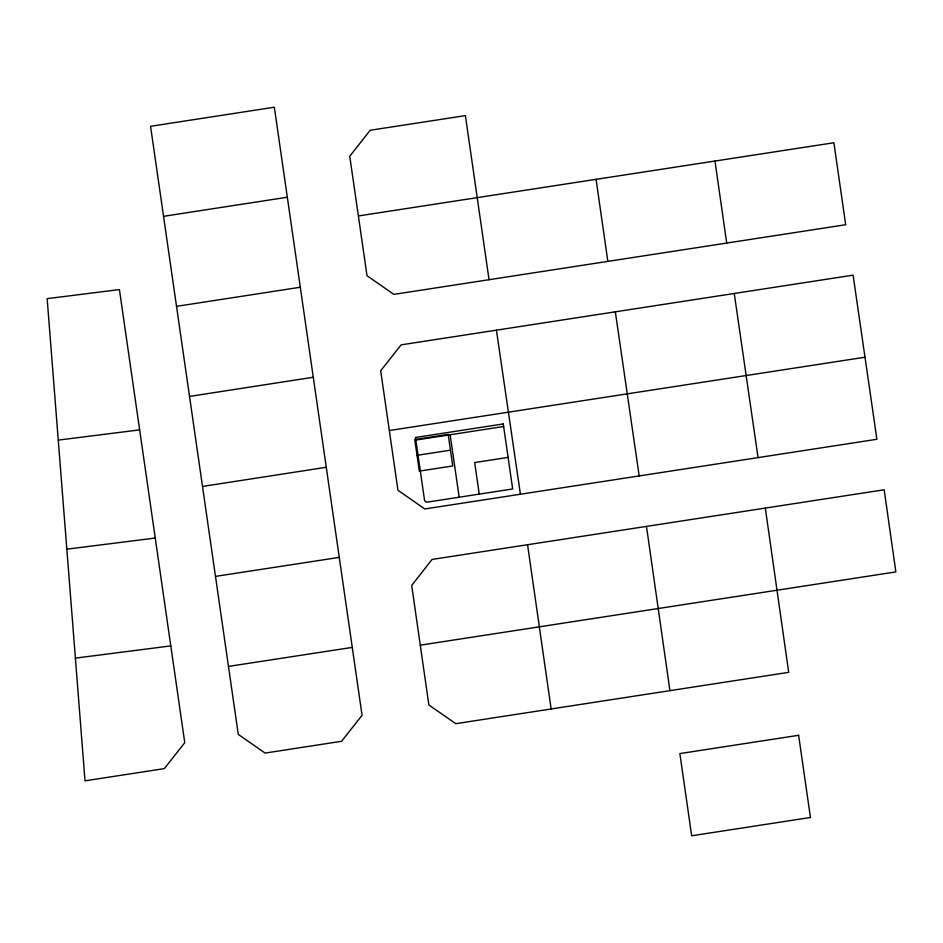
<?xml version="1.0" encoding="UTF-8"?>
<svg xmlns="http://www.w3.org/2000/svg" width="943" height="943" viewBox="0 0 943 943"><rect width="100%" height="100%" fill="white"/><g stroke="black" fill="none" stroke-linecap="round" stroke-linejoin="round"><path stroke-width="1.41" d="M163.54 216.324L287.32 197.24M596.082 179.335L358.387 215.947L367.016 275.698L393.856 294.381L845.671 224.729L833.895 142.747L596.082 179.335L607.834 261.388M176.541 306.345L300.31 287.25M189.519 396.425L313.265 377.259M389.318 430.527L864.99 357.22M415.828 440.063L503.645 426.507M202.509 486.458L326.266 467.28L274.342 107.219L150.562 126.303L238.273 734.397L265.113 753.08L341.602 741.281L362.065 715.301L326.266 467.28M417.03 455.339L450.471 450.176M508.112 457.402L474.671 462.565L479.244 494.108M758.054 457.614L424.798 508.961L397.958 490.277L380.689 370.776L401.129 344.855L853.097 275.156L876.896 439.285L758.054 457.614L734.255 293.485M420.272 645.177L895.85 571.918L884.18 489.771L432.071 559.435L411.69 585.426L428.876 704.987L455.787 723.682L788.69 672.335L765.327 508.088M215.452 576.397L339.315 557.372M228.465 666.418L352.269 647.405M75.393 658.131L47.15 298.648L119.419 289.572L184.757 742.695L164.318 768.616L85.011 780.839L75.393 658.131L170.813 645.896M58.277 440.11L139.647 429.867M66.823 549.18L155.253 538.052M520.418 494.226L496.419 330.168M615.331 311.815L639.189 475.932M450.141 434.77L459.182 497.209M358.387 215.947L349.735 156.255L370.186 130.264L465.394 115.624L489.052 279.706M714.983 161.076L726.699 243.046M669.931 690.653L646.474 526.394M527.561 544.724L551.136 708.971M503.267 423.937L415.462 437.493L424.621 500.804L426.66 502.23L512.674 488.957L503.267 423.937M448.184 434.405L414.755 439.556L419.317 471.111L452.758 465.948L448.184 434.405M798.627 735.292L679.868 753.587L691.679 835.781L810.45 817.487L798.627 735.292"/></g></svg>
